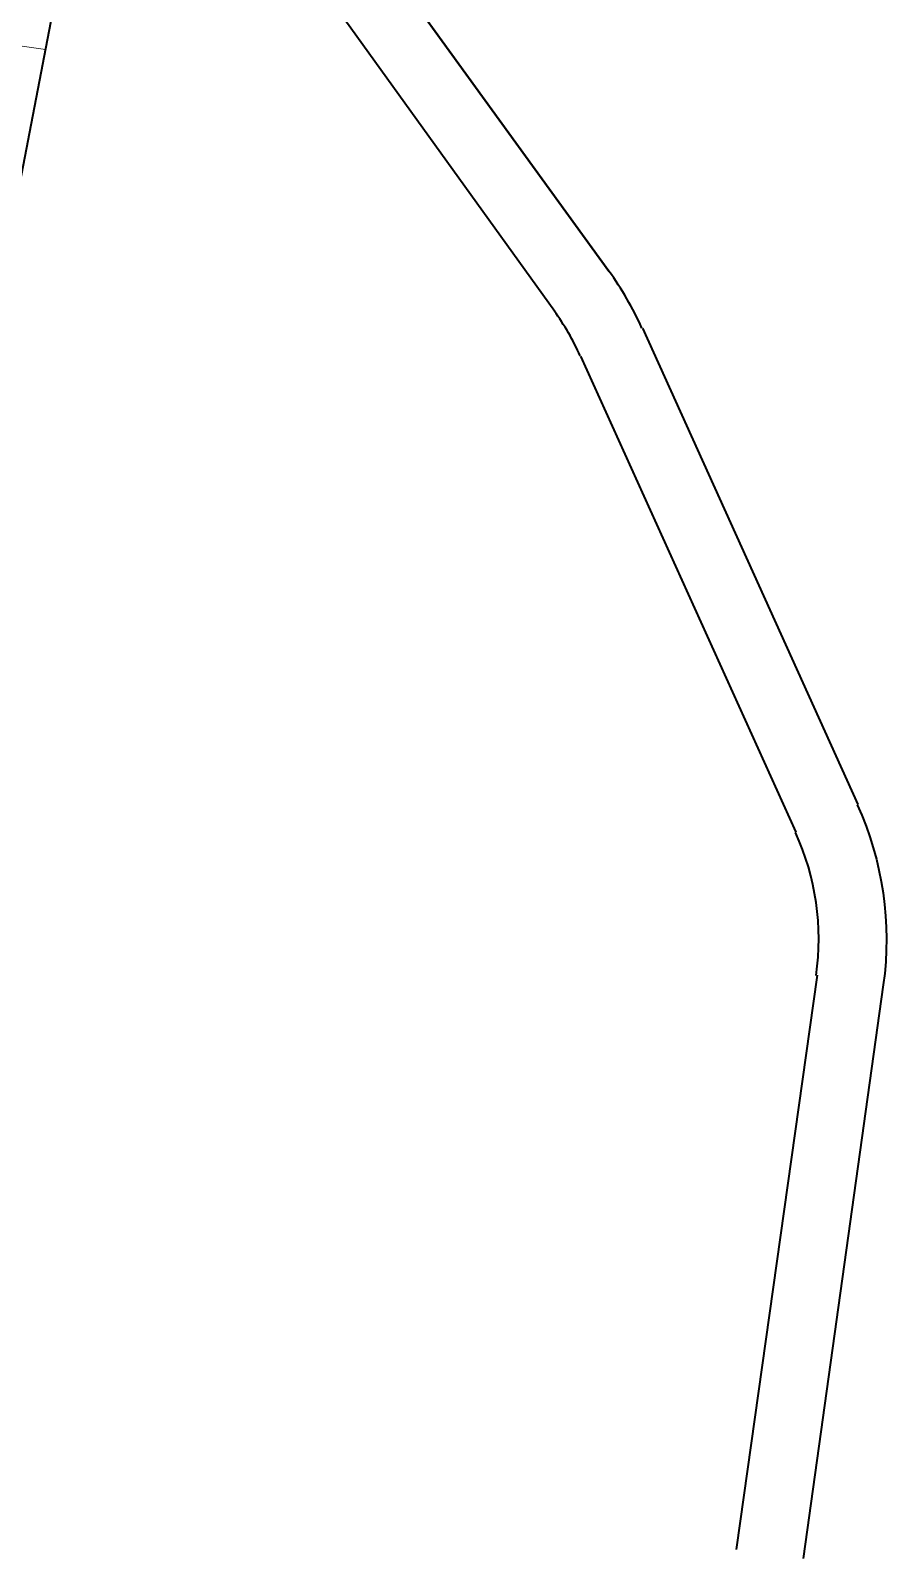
# Model space of a CAD drawing. Header units: metres. Extents: x -977055 to 805873, y -1033982 to 242021.
# Drawn here: x 2767.4 to 2817.2, y 739.1 to 828 of the extents above; entities that cross this region are included whole.
import ezdxf

# ---------------------------------------------------------------- set-up
doc = ezdxf.new("R2010")
doc.units = ezdxf.units.M
doc.layers.add('PDF_acera', color=7, linetype='Continuous')
doc.layers.add('PDF_Poligono Ceres', color=7, linetype='Continuous')

# ---------------------------------------------------------------- blocks, each defined once
blk = doc.blocks.new('CALLE')
at = {"layer": 'PDF_acera', "lineweight": 9}
blk.add_lwpolyline([(-152.62128, -289.620576), (-150.123456, -216.506304), (-148.768704, -215.236224), (-117.651744, -216.294624), (-116.381664, -217.691712), (-118.921824, -291.822048)], dxfattribs=at)
at = {"layer": 'PDF_Poligono Ceres', "lineweight": 40}
for points in [[(-136.067904, -290.975328), (-136.194912, -290.975328), (-167.269536, -288.392832), (-187.252128, -287.969472), (-214.177824, -283.22784)], [(-78.95664, -295.886304), (-92.038464, -294.573888), (-115.915968, -292.160736), (-134.882496, -289.916928), (-162.14688, -314.387136)], [(-164.094336, -315.784224), (-184.923648, -328.061664)], [(-162.485568, -318.493728), (-183.357216, -330.771168)], [(-191.401056, -329.755104), (-218.24208, -328.866048)]]:
    blk.add_lwpolyline(points, dxfattribs=at)
blk.add_lwpolyline([(-160.03008, -316.67328), (-139.116096, -297.791424)], close=True, dxfattribs=at)
blk.add_lwpolyline([(-183.36124, -330.752371, -0.141948405), (-191.528064, -332.845632), (-218.326752, -331.998912)], format="xyb", dxfattribs=at)
for centre, radius, start, end in [((-170.169554, -305.433064), 12.002264, 300.49254376, 312.03367394), ((-170.169586, -305.433024), 15.135179, 300.49257304, 312.03366447), ((-191.041196, -317.710523), 12.002244, 268.17624918, 300.49256499)]:
    blk.add_arc(centre, radius, start, end, dxfattribs=at)

msp = doc.modelspace()

# ---------------------------------------------------------------- block references
at = {"xscale": 1.255773352820658, "yscale": 1.255773352820658, "zscale": 1.255773352820658, "rotation": 83.85573648860341}
msp.add_blockref('CALLE', (2427.15058, 1056.36283, 1015.371), dxfattribs=at)

doc.saveas('drawing.dxf')
